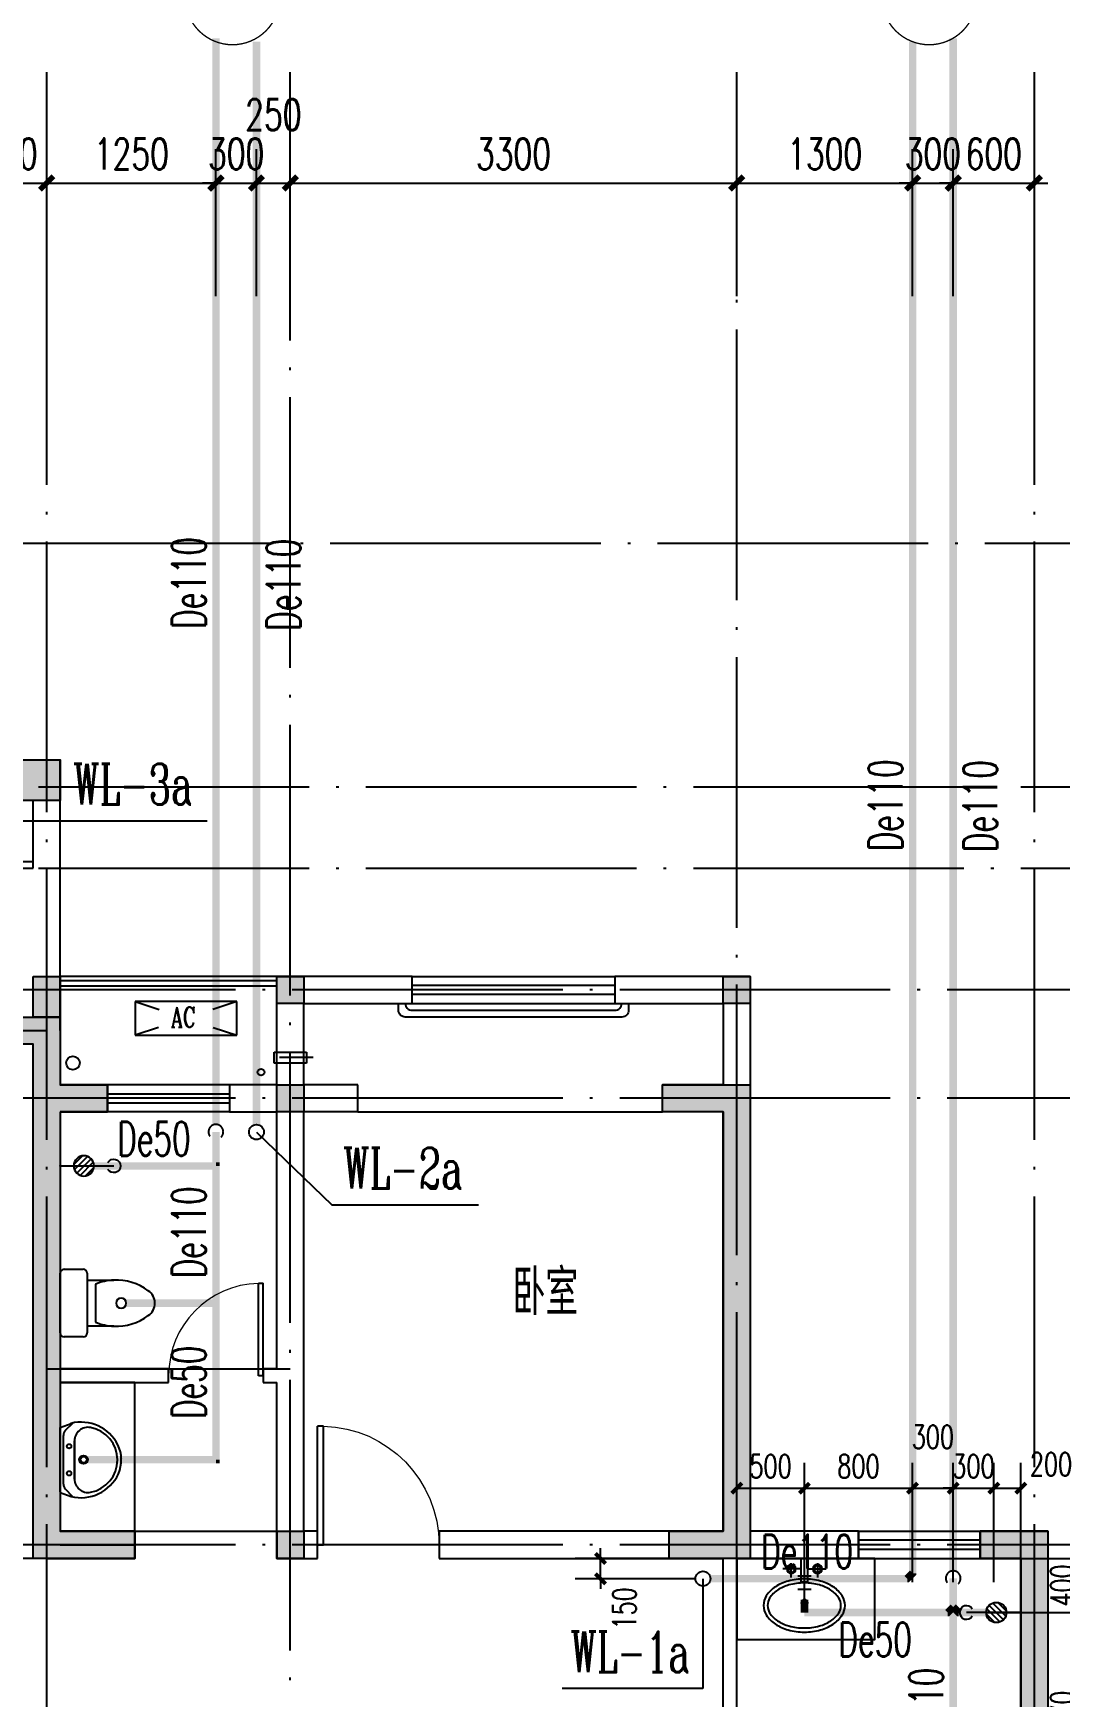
# Model space of a CAD drawing. Extents: x -287580 to -53108, y -522338 to -82629.
# Drawn here: x -203809 to -196221, y -339438 to -327146 of the extents above; entities that cross this region are included whole.
import ezdxf

# ---------------------------------------------------------------- set-up
doc = ezdxf.new("R2010")
doc.units = 0
doc.header["$LTSCALE"] = 1000
doc.header["$MEASUREMENT"] = 0
doc.linetypes.add('DASH', pattern=[0.35, 0.25, -0.1])
doc.linetypes.add('DOTE', pattern=[2.42, 2, -0.2, 0.02, -0.2])
for name, color, linetype in [('AXIS', 3, 'Continuous'), ('DIM_污水', 3, 'Continuous'), ('DOTE', 99, 'Continuous'), ('EQUIP_污水', 7, 'Continuous'), ('kan', 146, 'Continuous'), ('KTIAO', 124, 'Continuous'), ('PIPE-污水', 2, 'Continuous'), ('PUB_TEXT', 7, 'Continuous'), ('TEXT_污水', 4, 'Continuous'), ('TWT_DIM', 3, 'Continuous'), ('TWT_IDEN', 3, 'Continuous'), ('VPIPE-污水', 2, 'Continuous'), ('WALL', 9, 'Continuous'), ('WINDOW', 99, 'Continuous'), ('冷凝水管', 6, 'Continuous'), ('填充', 8, 'Continuous'), ('家具', 187, 'Continuous'), ('栏杆', 169, 'Continuous'), ('空调、空调洞', 66, 'Continuous'), ('给排水标注', 4, 'Continuous'), ('表格', 157, 'Continuous')]:
    doc.layers.add(name, color=color, linetype=linetype)
doc.layers.add('RENDERING', color=125, linetype='Continuous', lineweight=13)
doc.styles.add('_ROMANC', font='romanc__.ttf', dxfattribs={"width": 0.700005})
doc.styles.add('_TCH_DIM_T3', font='SIMPLEX', dxfattribs={"width": 0.705882, "bigfont": 'GBCBIG'})
doc.styles.add('_TWT_PIPEDN', font='SIMPLEX', dxfattribs={"width": 0.8, "height": 2.5, "bigfont": 'HZTXT'})
doc.styles.add('_TWT_SERIAL', font='COMPLEX', dxfattribs={"width": 0.8, "height": 3, "bigfont": 'HZTXT'})
doc.styles.add('DIM_FONT', font='simplex_.ttf', dxfattribs={"width": 0.7, "bigfont": 'GBCBIG'})
doc.styles.get("Standard").update_dxf_attribs({"font": 'gbenor.shx', "bigfont": 'gbcbig.shx'})
doc.dimstyles.new('_TCH_ARCH&&100', dxfattribs={"dimtxt": 297.5, "dimasz": 100, "dimexe": 250, "dimexo": 300, "dimgap": 100, "dimtad": 1, "dimdec": 0, "dimzin": 0, "dimdsep": 46, "dimtxsty": '_TCH_DIM_T3', "dimblk": 'ARCHTICK', "dimcen": 0.09, "dimclrt": 7, "dimazin": 2, "dimtfac": 1, "dimtdec": 0, "dimtix": 1, "dimtmove": 2, "dimatfit": 3, "dimfxl": 0, "dimtolj": 1, "dimtzin": 0, "dimarcsym": 0})
doc.dimstyles.new('_TWT_ARCH&&100', dxfattribs={"dimtxt": 229.5, "dimasz": 100, "dimexe": 250, "dimexo": 300, "dimgap": 100, "dimtad": 1, "dimdec": 0, "dimzin": 0, "dimdsep": 46, "dimtxsty": '_TCH_DIM_T3', "dimblk": 'ARCHTICK', "dimcen": 0.09, "dimclrd": 4, "dimclre": 4, "dimclrt": 4, "dimazin": 2, "dimtfac": 1, "dimtdec": 0, "dimtix": 1, "dimtmove": 2, "dimatfit": 3, "dimfxl": 0, "dimtolj": 1, "dimtzin": 0, "dimarcsym": 0})
doc.dimstyles.new('_TWT_ARCH&&75', dxfattribs={"dimtxt": 172.125, "dimasz": 75, "dimexe": 187.5, "dimexo": 225, "dimgap": 75, "dimtad": 1, "dimdec": 0, "dimzin": 0, "dimdsep": 46, "dimtxsty": '_TCH_DIM_T3', "dimblk": 'ARCHTICK', "dimcen": 0.09, "dimclrd": 4, "dimclre": 4, "dimclrt": 4, "dimazin": 2, "dimtfac": 1, "dimtdec": 0, "dimtix": 1, "dimtmove": 2, "dimatfit": 3, "dimfxl": 0, "dimtolj": 1, "dimtzin": 0, "dimarcsym": 0})

# ---------------------------------------------------------------- blocks, each defined once
blk = doc.blocks.new('90304092557924')
at = {"layer": 'KTIAO', "color": 99}
for p, q in [((-375, 125), (-198, 66)), ((-375, 125), (-375, -125)), ((375, 125), (-375, 125)), ((375, 125), (198, 66)), ((375, -125), (375, 125)), ((-203, -68), (-375, -125)), ((200, -67), (375, -125)), ((-375, -125), (375, -125))]:
    blk.add_line(p, q, dxfattribs=at)
at = {"layer": 'KTIAO', "color": 99, "style": '_ROMANC', "width": 0.7}
blk.add_text('AC', height=148.6, dxfattribs=at).set_placement((-113, -66))
at = {"layer": 'KTIAO', "color": 99, "style": 'DIM_FONT', "oblique": 0, "width": 0.6, "flags": 9}
for tag in ['XSIZE', 'YSIZE']:
    blk.add_attdef(tag, (-375, -125), '', height=0.5, dxfattribs=at)
blk = doc.blocks.new('M_E6')
for p, q in [((-240, 0), (-270, -79)), ((240, 0), (-240, 0)), ((-237, 0), (239, 0)), ((240, 0), (270, -79)), ((-213, -36), (-271, -91)), ((-179, -23), (181, -23)), ((141, -105), (-141, -105)), ((-141, -105), (141, -105)), ((217, -37), (274, -95))]:
    blk.add_line(p, q)
for centre, radius in [((-99, -65), 16.3), ((101, -65), 16.3), ((2, -172), 31.6), ((2, -172), 23)]:
    blk.add_circle(centre, radius)
for centre, radius, start, end in [((28, -152), 307, 166.1751, 244.7296), ((-141, -205), 100, 90, 190.5602), ((-179, -73), 50, 90, 133.181), ((-28, -152), 307, 297.0639, 13.8249), ((141, -205), 100, 349.4398, 90), ((181, -73), 50, 44.5607, 90), ((0, -179), 243, 190.5602, 349.4398), ((0, -201), 250, 245.8071, 296.4628), ((28, -152), 307, 266.589, 266.5936)]:
    blk.add_arc(centre, radius, start, end)
at = {"width": 0.8, "flags": 9}
for tag in ['XSIZE', 'YSIZE']:
    blk.add_attdef(tag, (0, 0), '', height=0.5, dxfattribs=at)
blk = doc.blocks.new('1')
for p, q in [((-550, -239), (-550, 201)), ((-520, 231), (-380, 231)), ((-350, 201), (-350, 151)), ((-350, 151), (-350, -189)), ((-350, 151), (-154, 151)), ((-289, 121), (-289, -159)), ((-154, -189), (-350, -189)), ((-350, -189), (-350, -239)), ((-380, -269), (-520, -269))]:
    blk.add_line(p, q)
for centre, radius, start, end in [((-520, 201), 30, 90, 180), ((-380, 201), 30, 360, 90), ((-137, -247), 398, 92.544, 112.5495), ((-137, -247), 398, 53.3619, 92.544), ((40, -19), 110, 303.4509, 56.5491), ((-137, 208), 398, 267.456, 306.6381), ((-520, -239), 30, 180, 270), ((-380, -239), 30, 270, 360), ((-137, 208), 398, 247.4505, 267.456)]:
    blk.add_arc(centre, radius, start, end)
blk = doc.blocks.new('4')
at = {"layer": '家具'}
for p, q in [((2941801, -560087), (2941801, -559951)), ((2941897, -560087), (2941723, -560087)), ((2941864, -560013), (2941757, -560013)), ((2942094, -560111), (2941837, -560111)), ((2941851, -560063), (2941851, -560160)), ((2941851, -560087), (2941851, -560136)), ((2941897, -560087), (2941897, -560136)), ((2941951, -560063), (2941951, -560160)), ((2941897, -560136), (2941723, -560136)), ((2941864, -560210), (2941757, -560210)), ((2941801, -560136), (2941801, -560272))]:
    blk.add_line(p, q, dxfattribs=at)
for points in [[(2941874, -560110, -0.066088), (2941890, -559990, -0.078703), (2941932, -559897, -0.107168), (2942000, -559829, -0.142355), (2942071, -559809, -0.142355), (2942141, -559829, -0.107168), (2942209, -559897, -0.078703), (2942251, -559990, -0.066088), (2942267, -560110, -0.066088), (2942251, -560230, -0.078703), (2942209, -560323, -0.107168), (2942141, -560390, -0.142355), (2942071, -560411, -0.142355), (2942000, -560390, -0.107168), (2941932, -560323, -0.078703), (2941890, -560230, -0.066088)], [(2941904, -560110, -0.066088), (2941919, -559997, -0.078703), (2941957, -559913, -0.107168), (2942016, -559854, -0.142355), (2942071, -559839, -0.142355), (2942125, -559854, -0.107168), (2942184, -559913, -0.078703), (2942222, -559997, -0.066088), (2942237, -560110, -0.066088), (2942222, -560222, -0.078703), (2942184, -560306, -0.107168), (2942125, -560365, -0.142355), (2942071, -560381, -0.142355), (2942016, -560365, -0.107168), (2941957, -560306, -0.078703), (2941919, -560222, -0.066088)]]:
    blk.add_lwpolyline(points, format="xyb", close=True, dxfattribs=at)
for centre, radius in [((2941801, -560014), 34.1), ((2941801, -560014), 24.4), ((2942051, -560111), 24.4), ((2941801, -560208), 34.1), ((2941801, -560208), 24.4)]:
    blk.add_circle(centre, radius, dxfattribs=at)
blk = doc.blocks.new('$lvtry$00000168')
at = {"color": 0}
blk.add_line((0, 0), (0, -395), dxfattribs=at)
blk.add_arc((0, -395), 50, 121.0332, 58.9668, dxfattribs=at)
for p in [(0, 0), (0, -223)]:
    blk.add_point(p, dxfattribs=at)
blk = doc.blocks.new('$lvtry$00000171')
for p, q in [((-74, 11), (-11, 74)), ((-70, -27), (27, 70)), ((-53, -53), (53, 53)), ((-27, -70), (70, 27)), ((11, -74), (74, -11))]:
    blk.add_line(p, q)
blk.add_circle((0, 0), 75)
blk.add_point((0, 0))
blk = doc.blocks.new('A$C6BE329BC')
at = {"layer": '家具'}
blk.add_blockref('$lvtry$00000168', (75, 445), dxfattribs=at)
at = {"layer": '家具', "rotation": 180}
blk.add_blockref('$lvtry$00000171', (75, 271), dxfattribs=at)
blk = doc.blocks.new('A$C06D6341B')
at = {"layer": '空调、空调洞', "linetype": 'DASH'}
for p, q in [((80, 290), (0, 290)), ((0, 290), (0, 50)), ((40, 0), (40, 340)), ((80, 50), (80, 290)), ((0, 50), (80, 50))]:
    blk.add_line(p, q, dxfattribs=at)
blk = doc.blocks.new('A$C38123D1C')
at = {"layer": '填充'}
for points in [[(22100, 14500), (22700, 14500), (22700, 14200), (22100, 14200)], [(22500, 12900), (22700, 12900), (22700, 12600), (22600, 12600), (22500, 12600)], [(24300, 12900), (24500, 12900), (24500, 12700), (24300, 12700)], [(27600, 12900), (27800, 12900), (27800, 12700), (27600, 12700)], [(24300, 12100), (24500, 12100), (24500, 11900), (24300, 11900)], [(24300, 8800), (24500, 8800), (24500, 8600), (24300, 8600)]]:
    blk.add_hatch(color=256, dxfattribs=at).paths.add_polyline_path(points)
at = {"color": 6}
for points in [[(22100, 14500), (22700, 14500), (22700, 14200), (22100, 14200)], [(22500, 12900), (22700, 12900), (22700, 12600), (22500, 12600)], [(24300, 12900), (24500, 12900), (24500, 12700), (24300, 12700)], [(27600, 12900), (27800, 12900), (27800, 12700), (27600, 12700)], [(24300, 12100), (24500, 12100), (24500, 11900), (24300, 11900)], [(24300, 8800), (24500, 8800), (24500, 8600), (24300, 8600)]]:
    blk.add_lwpolyline(points, close=True, dxfattribs=at)
blk = doc.blocks.new('A$C21740D1F')
at = {"layer": '填充'}
h = blk.add_hatch(color=256, dxfattribs=at)
h.dxf.hatch_style = 1
h.paths.add_polyline_path([(48600, 16200), (48600, 15800), (49000, 15800), (49000, 16200)])
h.paths.add_polyline_path([(41200, 16200), (41200, 15800), (41600, 15800), (41600, 16200)])
h.paths.add_polyline_path([(18900, 15800), (18900, 16200), (18500, 16200), (18500, 15800)])
h.paths.add_polyline_path([(11500, 15800), (11500, 16200), (11100, 16200), (11100, 15800)])
h.paths.add_polyline_path([(57500, 3700), (57500, 3300), (57900, 3300), (57900, 3700)])
h.paths.add_polyline_path([(48600, 14100), (48600, 13700), (49000, 13700), (49000, 14100)])
h.paths.add_polyline_path([(44000, 14100), (44000, 13700), (44400, 13700), (44400, 14100)])
h.paths.add_polyline_path([(41200, 14100), (41200, 13700), (41600, 13700), (41600, 14100)])
h.paths.add_polyline_path([(32300, 3700), (32300, 3300), (32700, 3300), (32700, 3700)])
h.paths.add_polyline_path([(27800, 3300), (27800, 3700), (27400, 3700), (27400, 3300)])
h.paths.add_polyline_path([(18900, 13700), (18900, 14100), (18500, 14100), (18500, 13700)])
h.paths.add_polyline_path([(16100, 13700), (16100, 14100), (15700, 14100), (15700, 13700)])
h.paths.add_polyline_path([(11500, 13700), (11500, 14100), (11100, 14100), (11100, 13700)])
h.paths.add_polyline_path([(2600, 3300), (2600, 3700), (2200, 3700), (2200, 3300)])
h.paths.add_polyline_path([(47550, 10300), (47550, 8200), (47350, 8200), (47350, 10500), (47900, 10500), (47900, 10300)])
h.paths.add_polyline_path([(12750, 10500), (12750, 8200), (12550, 8200), (12550, 10300), (12200, 10300), (12200, 10500)])
h.paths.add_polyline_path([(7800, 0), (7300, 0), (7300, 2500), (7500, 2500), (7500, 200), (7800, 200)])
h.paths.add_polyline_path([(22700, 0), (22200, 0), (22200, 200), (22500, 200), (22500, 2500), (22700, 2500)])
h.paths.add_polyline_path([(37900, 0), (37400, 0), (37400, 2500), (37600, 2500), (37600, 200), (37900, 200)])
h.paths.add_polyline_path([(52800, 0), (52300, 0), (52300, 200), (52600, 200), (52600, 2500), (52800, 2500)])
h.paths.add_polyline_path([(56200, 0), (55550, 0), (55550, 200), (56000, 200), (56000, 2100), (56200, 2100)])
h.paths.add_polyline_path([(34650, 0), (34000, 0), (34000, 2100), (34200, 2100), (34200, 200), (34650, 200)])
h.paths.add_polyline_path([(26100, 0), (25450, 0), (25450, 200), (25900, 200), (25900, 2100), (26100, 2100)])
h.paths.add_polyline_path([(4550, 0), (3900, 0), (3900, 2100), (4100, 2100), (4100, 200), (4550, 200)])
h.paths.add_polyline_path([(500, 6500), (200, 6500), (200, 5000), (0, 5000), (0, 6700), (500, 6700)])
h.paths.add_polyline_path([(59900, 6500), (59600, 6500), (59600, 6700), (60100, 6700), (60100, 5000), (59900, 5000)])
h.paths.add_polyline_path([(60100, 1695), (60100, 0), (59400, 0), (59400, 200), (59900, 200), (59900, 1695)])
h.paths.add_polyline_path([(52800, 9800), (52800, 6700), (53350, 6700), (53350, 6500), (52600, 6500), (52600, 9800), (52600, 10300), (52300, 10300), (52300, 10500), (52800, 10500), (52800, 10000), (53150, 10000), (53150, 9800)])
h.paths.add_polyline_path([(37600, 10300), (37600, 9800), (37600, 6500), (36850, 6500), (36850, 6700), (37400, 6700), (37400, 9800), (37050, 9800), (37050, 10000), (37400, 10000), (37400, 10500), (37900, 10500), (37900, 10300)])
h.paths.add_polyline_path([(22700, 10500), (22700, 10000), (23050, 10000), (23050, 9800), (22700, 9800), (22700, 6700), (23250, 6700), (23250, 6500), (22500, 6500), (22500, 9800), (22500, 10300), (22200, 10300), (22200, 10500)])
h.paths.add_polyline_path([(7500, 9800), (7500, 6500), (6750, 6500), (6750, 6700), (7300, 6700), (7300, 9800), (6950, 9800), (6950, 10000), (7300, 10000), (7300, 10500), (7800, 10500), (7800, 10300), (7500, 10300)])
h.paths.add_polyline_path([(17250, 10300), (15450, 10300), (15450, 8900), (15250, 8900), (15250, 10500), (17450, 10500), (17450, 9900), (17250, 9900)])
h.paths.add_polyline_path([(42850, 10300), (42850, 9900), (42650, 9900), (42650, 10500), (44850, 10500), (44850, 8900), (44650, 8900), (44650, 10300)])
h.paths.add_polyline_path([(30000, 1800), (30000, 0), (29500, 0), (29500, 200), (29800, 200), (29800, 1800)])
h.paths.add_polyline_path([(30700, 6500), (30300, 6500), (30300, 4900), (30100, 4900), (30100, 6700), (30700, 6700)])
h.paths.add_polyline_path([(29800, 6500), (29400, 6500), (29400, 6700), (30000, 6700), (30000, 4900), (29800, 4900)])
h.paths.add_polyline_path([(30600, 0), (30100, 0), (30100, 1800), (30300, 1800), (30300, 200), (30600, 200)])
h.paths.add_polyline_path([(42100, 1900), (42100, 1000), (42600, 1000), (42600, 800), (42100, 800), (42100, 0), (41500, 0), (41500, 200), (41900, 200), (41900, 1000), (41900, 1900)])
h.paths.add_polyline_path([(48300, 1900), (48300, 1000), (48300, 200), (48700, 200), (48700, 0), (48100, 0), (48100, 800), (47600, 800), (47600, 1000), (48100, 1000), (48100, 1900)])
h.paths.add_polyline_path([(42850, 5400), (42850, 5100), (43500, 5100), (43500, 4100), (43300, 4100), (43300, 4900), (42650, 4900), (42100, 4900), (42100, 4800), (41900, 4800), (41900, 5100), (42650, 5100), (42650, 5400)])
h.paths.add_polyline_path([(47550, 5400), (47550, 5100), (48300, 5100), (48300, 4800), (48100, 4800), (48100, 4900), (47550, 4900), (46900, 4900), (46900, 4100), (46700, 4100), (46700, 5100), (47350, 5100), (47350, 5400)])
h.paths.add_polyline_path([(32950, 9800), (32500, 9800), (32500, 6700), (32900, 6700), (32900, 6500), (32300, 6500), (32300, 10000), (32950, 10000)])
h.paths.add_polyline_path([(57900, 10000), (57900, 6500), (57300, 6500), (57300, 6700), (57700, 6700), (57700, 9800), (57250, 9800), (57250, 10000)])
h.paths.add_polyline_path([(700, 0), (0, 0), (0, 1695), (200, 1695), (200, 200), (700, 200)])
h.paths.add_polyline_path([(18200, 1900), (18200, 1000), (18200, 200), (18600, 200), (18600, 0), (18000, 0), (18000, 800), (17500, 800), (17500, 1000), (18000, 1000), (18000, 1900)])
h.paths.add_polyline_path([(12000, 1900), (12000, 1000), (12500, 1000), (12500, 800), (12000, 800), (12000, 0), (11400, 0), (11400, 200), (11800, 200), (11800, 1000), (11800, 1900)])
h.paths.add_polyline_path([(17450, 5400), (17450, 5100), (18200, 5100), (18200, 4800), (18000, 4800), (18000, 4900), (17450, 4900), (16800, 4900), (16800, 4100), (16600, 4100), (16600, 5100), (17250, 5100), (17250, 5400)])
h.paths.add_polyline_path([(12750, 5400), (12750, 5100), (13400, 5100), (13400, 4100), (13200, 4100), (13200, 4900), (12550, 4900), (12000, 4900), (12000, 4800), (11800, 4800), (11800, 5100), (12550, 5100), (12550, 5400)])
h.paths.add_polyline_path([(27600, 9800), (27150, 9800), (27150, 10000), (27800, 10000), (27800, 6500), (27200, 6500), (27200, 6700), (27600, 6700)])
h.paths.add_polyline_path([(2400, 9800), (2400, 6700), (2800, 6700), (2800, 6500), (2200, 6500), (2200, 10000), (2850, 10000), (2850, 9800)])
at = {"color": 3}
for points in [[(52800, 9800), (52800, 6700), (53350, 6700), (53350, 6500), (52600, 6500), (52600, 9800), (52600, 10300), (52300, 10300), (52300, 10500), (52800, 10500), (52800, 10000), (53150, 10000), (53150, 9800)], [(57900, 10000), (57900, 6500), (57300, 6500), (57300, 6700), (57700, 6700), (57700, 9800), (57250, 9800), (57250, 10000)], [(59900, 6500), (59600, 6500), (59600, 6700), (60100, 6700), (60100, 5000), (59900, 5000)]]:
    blk.add_lwpolyline(points, close=True, dxfattribs=at)
blk = doc.blocks.new('_ArchTick')
at = {"color": 0, "linetype": 'ByBlock', "const_width": 0.4}
blk.add_lwpolyline([(-0.5, -0.5), (0.5, 0.5)], dxfattribs=at)
blk = doc.blocks.new('*D176')
at = {"layer": 'Defpoints', "color": 0}
for p in [(-196509, -337897), (-196708, -338816), (-196509, -338816)]:
    blk.add_point(p, dxfattribs=at)
at = {"layer": 'TWT_DIM', "color": 4, "lineweight": -2}
for p, q in [((-196708, -338591), (-196708, -337709)), ((-196509, -338591), (-196509, -337709)), ((-196708, -337897), (-196509, -337897))]:
    blk.add_line(p, q, dxfattribs=at)
at = {"layer": 'TWT_DIM', "color": 4, "lineweight": -2, "xscale": 75, "yscale": 75, "zscale": 75, "rotation": 180}
blk.add_blockref('_ArchTick', (-196708, -337897), dxfattribs=at)
at = {"layer": 'TWT_DIM', "color": 4, "lineweight": -2, "xscale": 75, "yscale": 75, "zscale": 75}
blk.add_blockref('_ArchTick', (-196509, -337897), dxfattribs=at)
at = {"layer": 'TWT_DIM', "color": 4, "insert": (-196286, -337720), "char_height": 172.1, "attachment_point": 5, "style": '_TCH_DIM_T3'}
blk.add_mtext('\\A1;200', dxfattribs=at)
blk = doc.blocks.new('*D177')
at = {"layer": 'Defpoints', "color": 0}
for p in [(-196708, -337897), (-197009, -338816), (-196708, -338816)]:
    blk.add_point(p, dxfattribs=at)
at = {"layer": 'TWT_DIM', "color": 4, "lineweight": -2}
for p, q in [((-197009, -338591), (-197009, -337709)), ((-196708, -338591), (-196708, -337709)), ((-197009, -337897), (-197084, -337897)), ((-197009, -337897), (-196708, -337897)), ((-196708, -337897), (-196633, -337897))]:
    blk.add_line(p, q, dxfattribs=at)
at = {"layer": 'TWT_DIM', "color": 4, "lineweight": -2, "xscale": 75, "yscale": 75, "zscale": 75}
blk.add_blockref('_ArchTick', (-197009, -337897), dxfattribs=at)
at = {"layer": 'TWT_DIM', "color": 4, "lineweight": -2, "xscale": 75, "yscale": 75, "zscale": 75, "rotation": 180}
blk.add_blockref('_ArchTick', (-196708, -337897), dxfattribs=at)
at = {"layer": 'TWT_DIM', "color": 4, "insert": (-196859, -337735), "char_height": 172.1, "attachment_point": 5, "style": '_TCH_DIM_T3'}
blk.add_mtext('\\A1;300', dxfattribs=at)
blk = doc.blocks.new('*D178')
at = {"layer": 'Defpoints', "color": 0}
for p in [(-197009, -337897), (-197309, -338816), (-197009, -338816)]:
    blk.add_point(p, dxfattribs=at)
at = {"layer": 'TWT_DIM', "color": 4, "lineweight": -2}
for p, q in [((-197309, -338591), (-197309, -337709)), ((-197009, -338591), (-197009, -337709)), ((-197309, -337897), (-197009, -337897))]:
    blk.add_line(p, q, dxfattribs=at)
at = {"layer": 'TWT_DIM', "color": 4, "lineweight": -2, "xscale": 75, "yscale": 75, "zscale": 75, "rotation": 180}
blk.add_blockref('_ArchTick', (-197309, -337897), dxfattribs=at)
at = {"layer": 'TWT_DIM', "color": 4, "lineweight": -2, "xscale": 75, "yscale": 75, "zscale": 75}
blk.add_blockref('_ArchTick', (-197009, -337897), dxfattribs=at)
at = {"layer": 'TWT_DIM', "color": 4, "insert": (-197159, -337518), "char_height": 172.1, "attachment_point": 5, "style": '_TCH_DIM_T3'}
blk.add_mtext('\\A1;300', dxfattribs=at)
blk = doc.blocks.new('*D179')
at = {"layer": 'Defpoints', "color": 0}
for p in [(-197309, -337897), (-198109, -338816), (-197309, -338816)]:
    blk.add_point(p, dxfattribs=at)
at = {"layer": 'TWT_DIM', "color": 4, "lineweight": -2}
for p, q in [((-198109, -338591), (-198109, -337709)), ((-197309, -338591), (-197309, -337709)), ((-198109, -337897), (-197309, -337897))]:
    blk.add_line(p, q, dxfattribs=at)
at = {"layer": 'TWT_DIM', "color": 4, "lineweight": -2, "xscale": 75, "yscale": 75, "zscale": 75, "rotation": 180}
blk.add_blockref('_ArchTick', (-198109, -337897), dxfattribs=at)
at = {"layer": 'TWT_DIM', "color": 4, "lineweight": -2, "xscale": 75, "yscale": 75, "zscale": 75}
blk.add_blockref('_ArchTick', (-197309, -337897), dxfattribs=at)
at = {"layer": 'TWT_DIM', "color": 4, "insert": (-197709, -337735), "char_height": 172.1, "attachment_point": 5, "style": '_TCH_DIM_T3'}
blk.add_mtext('\\A1;800', dxfattribs=at)
blk = doc.blocks.new('*D180')
at = {"layer": 'Defpoints', "color": 0}
for p in [(-198109, -337897), (-198609, -338816), (-198109, -338816)]:
    blk.add_point(p, dxfattribs=at)
at = {"layer": 'TWT_DIM', "color": 4, "lineweight": -2}
for p, q in [((-198609, -338591), (-198609, -337709)), ((-198109, -338591), (-198109, -337709)), ((-198609, -337897), (-198109, -337897))]:
    blk.add_line(p, q, dxfattribs=at)
at = {"layer": 'TWT_DIM', "color": 4, "lineweight": -2, "xscale": 75, "yscale": 75, "zscale": 75, "rotation": 180}
blk.add_blockref('_ArchTick', (-198609, -337897), dxfattribs=at)
at = {"layer": 'TWT_DIM', "color": 4, "lineweight": -2, "xscale": 75, "yscale": 75, "zscale": 75}
blk.add_blockref('_ArchTick', (-198109, -337897), dxfattribs=at)
at = {"layer": 'TWT_DIM', "color": 4, "insert": (-198359, -337735), "char_height": 172.1, "attachment_point": 5, "style": '_TCH_DIM_T3'}
blk.add_mtext('\\A1;500', dxfattribs=at)
blk = doc.blocks.new('*D182')
at = {"layer": 'Defpoints', "color": 0}
for p in [(-199616, -338416), (-198694, -338416), (-198694, -338566)]:
    blk.add_point(p, dxfattribs=at)
at = {"layer": 'TWT_DIM', "color": 4, "lineweight": -2}
for p, q in [((-199616, -338416), (-199616, -338341)), ((-198919, -338416), (-199803, -338416)), ((-199616, -338566), (-199616, -338416)), ((-198919, -338566), (-199803, -338566)), ((-199616, -338566), (-199616, -338641))]:
    blk.add_line(p, q, dxfattribs=at)
at = {"layer": 'TWT_DIM', "color": 4, "lineweight": -2, "xscale": 75, "yscale": 75, "zscale": 75}
for p, rotation in [((-199616, -338416), 270), ((-199616, -338566), 90)]:
    blk.add_blockref('_ArchTick', p, dxfattribs=dict(at, rotation=rotation))
at = {"layer": 'TWT_DIM', "color": 4, "insert": (-199439, -338785), "char_height": 172.1, "attachment_point": 5, "rotation": 90, "style": '_TCH_DIM_T3'}
blk.add_mtext('\\A1;150', dxfattribs=at)
blk = doc.blocks.new('*D184')
at = {"layer": 'Defpoints', "color": 0}
for p in [(-196985, -338816), (-196042, -338816), (-196985, -340386)]:
    blk.add_point(p, dxfattribs=at)
at = {"layer": 'TWT_DIM', "color": 4, "lineweight": -2}
for p, q in [((-196760, -338816), (-195854, -338816)), ((-196042, -340386), (-196042, -338816)), ((-196760, -340386), (-195854, -340386))]:
    blk.add_line(p, q, dxfattribs=at)
at = {"layer": 'TWT_DIM', "color": 4, "lineweight": -2, "xscale": 75, "yscale": 75, "zscale": 75}
for p, rotation in [((-196042, -338816), 90), ((-196042, -340386), 270)]:
    blk.add_blockref('_ArchTick', p, dxfattribs=dict(at, rotation=rotation))
at = {"layer": 'TWT_DIM', "color": 4, "insert": (-196203, -339601), "char_height": 172.1, "attachment_point": 5, "rotation": 90, "style": '_TCH_DIM_T3'}
blk.add_mtext('\\A1;1570', dxfattribs=at)
blk = doc.blocks.new('*D185')
at = {"layer": 'Defpoints', "color": 0}
for p in [(-196985, -338416), (-196042, -338416), (-196985, -338816)]:
    blk.add_point(p, dxfattribs=at)
at = {"layer": 'TWT_DIM', "color": 4, "lineweight": -2}
for p, q in [((-196042, -338416), (-196042, -338341)), ((-196760, -338416), (-195854, -338416)), ((-196042, -338816), (-196042, -338416)), ((-196760, -338816), (-195854, -338816)), ((-196042, -338816), (-196042, -338891))]:
    blk.add_line(p, q, dxfattribs=at)
at = {"layer": 'TWT_DIM', "color": 4, "lineweight": -2, "xscale": 75, "yscale": 75, "zscale": 75}
for p, rotation in [((-196042, -338416), 270), ((-196042, -338816), 90)]:
    blk.add_blockref('_ArchTick', p, dxfattribs=dict(at, rotation=rotation))
at = {"layer": 'TWT_DIM', "color": 4, "insert": (-196203, -338616), "char_height": 172.1, "attachment_point": 5, "rotation": 90, "style": '_TCH_DIM_T3'}
blk.add_mtext('\\A1;400', dxfattribs=at)
blk = doc.blocks.new('*D612')
at = {"layer": 'AXIS', "color": 0, "lineweight": -2}
for p, q in [((-256409, -327035), (-256409, -324659)), ((-196309, -327035), (-196309, -324659)), ((-256409, -324909), (-196309, -324909))]:
    blk.add_line(p, q, dxfattribs=at)
at = {"layer": 'Defpoints', "color": 0}
for p in [(-196309, -324909), (-256409, -327335), (-196309, -327335)]:
    blk.add_point(p, dxfattribs=at)
at = {"layer": 'AXIS', "color": 0, "lineweight": -2, "xscale": 100, "yscale": 100, "zscale": 100, "rotation": 180}
blk.add_blockref('_ArchTick', (-256409, -324909), dxfattribs=at)
at = {"layer": 'AXIS', "color": 0, "lineweight": -2, "xscale": 100, "yscale": 100, "zscale": 100}
blk.add_blockref('_ArchTick', (-196309, -324909), dxfattribs=at)
at = {"layer": 'AXIS', "color": 7, "insert": (-226359, -324661), "char_height": 297.5, "attachment_point": 5, "style": '_TCH_DIM_T3'}
blk.add_mtext('\\A1;60100', dxfattribs=at)
blk = doc.blocks.new('*D804')
at = {"layer": 'Defpoints', "color": 0}
for p in [(-203709, -328253), (-204259, -329390), (-203709, -329390)]:
    blk.add_point(p, dxfattribs=at)
at = {"layer": 'TWT_DIM', "color": 4, "lineweight": -2}
for p, q in [((-204259, -329090), (-204259, -328003)), ((-203709, -329090), (-203709, -328003)), ((-204259, -328253), (-204359, -328253)), ((-204259, -328253), (-203709, -328253)), ((-203709, -328253), (-203609, -328253))]:
    blk.add_line(p, q, dxfattribs=at)
at = {"layer": 'TWT_DIM', "color": 4, "lineweight": -2, "xscale": 100, "yscale": 100, "zscale": 100}
blk.add_blockref('_ArchTick', (-204259, -328253), dxfattribs=at)
at = {"layer": 'TWT_DIM', "color": 4, "lineweight": -2, "xscale": 100, "yscale": 100, "zscale": 100, "rotation": 180}
blk.add_blockref('_ArchTick', (-203709, -328253), dxfattribs=at)
at = {"layer": 'TWT_DIM', "color": 4, "insert": (-203984, -328038), "char_height": 229.5, "attachment_point": 5, "style": '_TCH_DIM_T3'}
blk.add_mtext('\\A1;550', dxfattribs=at)
blk = doc.blocks.new('*D805')
at = {"layer": 'Defpoints', "color": 0}
for p in [(-202459, -328253), (-203709, -329390), (-202459, -329390)]:
    blk.add_point(p, dxfattribs=at)
at = {"layer": 'TWT_DIM', "color": 4, "lineweight": -2}
for p, q in [((-203709, -329090), (-203709, -328003)), ((-202459, -329090), (-202459, -328003)), ((-203709, -328253), (-202459, -328253))]:
    blk.add_line(p, q, dxfattribs=at)
at = {"layer": 'TWT_DIM', "color": 4, "lineweight": -2, "xscale": 100, "yscale": 100, "zscale": 100, "rotation": 180}
blk.add_blockref('_ArchTick', (-203709, -328253), dxfattribs=at)
at = {"layer": 'TWT_DIM', "color": 4, "lineweight": -2, "xscale": 100, "yscale": 100, "zscale": 100}
blk.add_blockref('_ArchTick', (-202459, -328253), dxfattribs=at)
at = {"layer": 'TWT_DIM', "color": 4, "insert": (-203084, -328038), "char_height": 229.5, "attachment_point": 5, "style": '_TCH_DIM_T3'}
blk.add_mtext('\\A1;1250', dxfattribs=at)
blk = doc.blocks.new('*D806')
at = {"layer": 'Defpoints', "color": 0}
for p in [(-202159, -328253), (-202459, -329390), (-202159, -329390)]:
    blk.add_point(p, dxfattribs=at)
at = {"layer": 'TWT_DIM', "color": 4, "lineweight": -2}
for p, q in [((-202459, -329090), (-202459, -328003)), ((-202159, -329090), (-202159, -328003)), ((-202459, -328253), (-202559, -328253)), ((-202459, -328253), (-202159, -328253)), ((-202159, -328253), (-202059, -328253))]:
    blk.add_line(p, q, dxfattribs=at)
at = {"layer": 'TWT_DIM', "color": 4, "lineweight": -2, "xscale": 100, "yscale": 100, "zscale": 100}
blk.add_blockref('_ArchTick', (-202459, -328253), dxfattribs=at)
at = {"layer": 'TWT_DIM', "color": 4, "lineweight": -2, "xscale": 100, "yscale": 100, "zscale": 100, "rotation": 180}
blk.add_blockref('_ArchTick', (-202159, -328253), dxfattribs=at)
at = {"layer": 'TWT_DIM', "color": 4, "insert": (-202309, -328038), "char_height": 229.5, "attachment_point": 5, "style": '_TCH_DIM_T3'}
blk.add_mtext('\\A1;300', dxfattribs=at)
blk = doc.blocks.new('*D807')
at = {"layer": 'Defpoints', "color": 0}
for p in [(-201909, -328253), (-202159, -329390), (-201909, -329390)]:
    blk.add_point(p, dxfattribs=at)
at = {"layer": 'TWT_DIM', "color": 4, "lineweight": -2}
for p, q in [((-202159, -329090), (-202159, -328003)), ((-201909, -329090), (-201909, -328003)), ((-202159, -328253), (-201909, -328253))]:
    blk.add_line(p, q, dxfattribs=at)
at = {"layer": 'TWT_DIM', "color": 4, "lineweight": -2, "xscale": 100, "yscale": 100, "zscale": 100, "rotation": 180}
blk.add_blockref('_ArchTick', (-202159, -328253), dxfattribs=at)
at = {"layer": 'TWT_DIM', "color": 4, "lineweight": -2, "xscale": 100, "yscale": 100, "zscale": 100}
blk.add_blockref('_ArchTick', (-201909, -328253), dxfattribs=at)
at = {"layer": 'TWT_DIM', "color": 4, "insert": (-202034, -327748), "char_height": 229.5, "attachment_point": 5, "style": '_TCH_DIM_T3'}
blk.add_mtext('\\A1;250', dxfattribs=at)
blk = doc.blocks.new('*D808')
at = {"layer": 'Defpoints', "color": 0}
for p in [(-198609, -328253), (-201909, -329390), (-198609, -329390)]:
    blk.add_point(p, dxfattribs=at)
at = {"layer": 'TWT_DIM', "color": 4, "lineweight": -2}
for p, q in [((-201909, -329090), (-201909, -328003)), ((-198609, -329090), (-198609, -328003)), ((-201909, -328253), (-198609, -328253))]:
    blk.add_line(p, q, dxfattribs=at)
at = {"layer": 'TWT_DIM', "color": 4, "lineweight": -2, "xscale": 100, "yscale": 100, "zscale": 100, "rotation": 180}
blk.add_blockref('_ArchTick', (-201909, -328253), dxfattribs=at)
at = {"layer": 'TWT_DIM', "color": 4, "lineweight": -2, "xscale": 100, "yscale": 100, "zscale": 100}
blk.add_blockref('_ArchTick', (-198609, -328253), dxfattribs=at)
at = {"layer": 'TWT_DIM', "color": 4, "insert": (-200259, -328038), "char_height": 229.5, "attachment_point": 5, "style": '_TCH_DIM_T3'}
blk.add_mtext('\\A1;3300', dxfattribs=at)
blk = doc.blocks.new('*D809')
at = {"layer": 'Defpoints', "color": 0}
for p in [(-197309, -328253), (-198609, -329390), (-197309, -329390)]:
    blk.add_point(p, dxfattribs=at)
at = {"layer": 'TWT_DIM', "color": 4, "lineweight": -2}
for p, q in [((-198609, -329090), (-198609, -328003)), ((-197309, -329090), (-197309, -328003)), ((-198609, -328253), (-197309, -328253))]:
    blk.add_line(p, q, dxfattribs=at)
at = {"layer": 'TWT_DIM', "color": 4, "lineweight": -2, "xscale": 100, "yscale": 100, "zscale": 100, "rotation": 180}
blk.add_blockref('_ArchTick', (-198609, -328253), dxfattribs=at)
at = {"layer": 'TWT_DIM', "color": 4, "lineweight": -2, "xscale": 100, "yscale": 100, "zscale": 100}
blk.add_blockref('_ArchTick', (-197309, -328253), dxfattribs=at)
at = {"layer": 'TWT_DIM', "color": 4, "insert": (-197959, -328038), "char_height": 229.5, "attachment_point": 5, "style": '_TCH_DIM_T3'}
blk.add_mtext('\\A1;1300', dxfattribs=at)
blk = doc.blocks.new('*D810')
at = {"layer": 'Defpoints', "color": 0}
for p in [(-197009, -328253), (-197309, -329390), (-197009, -329390)]:
    blk.add_point(p, dxfattribs=at)
at = {"layer": 'TWT_DIM', "color": 4, "lineweight": -2}
for p, q in [((-197309, -329090), (-197309, -328003)), ((-197009, -329090), (-197009, -328003)), ((-197309, -328253), (-197409, -328253)), ((-197309, -328253), (-197009, -328253)), ((-197009, -328253), (-196909, -328253))]:
    blk.add_line(p, q, dxfattribs=at)
at = {"layer": 'TWT_DIM', "color": 4, "lineweight": -2, "xscale": 100, "yscale": 100, "zscale": 100}
blk.add_blockref('_ArchTick', (-197309, -328253), dxfattribs=at)
at = {"layer": 'TWT_DIM', "color": 4, "lineweight": -2, "xscale": 100, "yscale": 100, "zscale": 100, "rotation": 180}
blk.add_blockref('_ArchTick', (-197009, -328253), dxfattribs=at)
at = {"layer": 'TWT_DIM', "color": 4, "insert": (-197159, -328038), "char_height": 229.5, "attachment_point": 5, "style": '_TCH_DIM_T3'}
blk.add_mtext('\\A1;300', dxfattribs=at)
blk = doc.blocks.new('*D811')
at = {"layer": 'Defpoints', "color": 0}
for p in [(-196409, -328253), (-197009, -329390), (-196409, -329390)]:
    blk.add_point(p, dxfattribs=at)
at = {"layer": 'TWT_DIM', "color": 4, "lineweight": -2}
for p, q in [((-197009, -329090), (-197009, -328003)), ((-196409, -329090), (-196409, -328003)), ((-197009, -328253), (-197109, -328253)), ((-197009, -328253), (-196409, -328253)), ((-196409, -328253), (-196309, -328253))]:
    blk.add_line(p, q, dxfattribs=at)
at = {"layer": 'TWT_DIM', "color": 4, "lineweight": -2, "xscale": 100, "yscale": 100, "zscale": 100}
blk.add_blockref('_ArchTick', (-197009, -328253), dxfattribs=at)
at = {"layer": 'TWT_DIM', "color": 4, "lineweight": -2, "xscale": 100, "yscale": 100, "zscale": 100, "rotation": 180}
blk.add_blockref('_ArchTick', (-196409, -328253), dxfattribs=at)
at = {"layer": 'TWT_DIM', "color": 4, "insert": (-196709, -328038), "char_height": 229.5, "attachment_point": 5, "style": '_TCH_DIM_T3'}
blk.add_mtext('\\A1;600', dxfattribs=at)
blk = doc.blocks.new('$TwtSys$00000147')
blk.add_circle((0, 0, 0), 25)
blk = doc.blocks.new('$WINLIB2D$00000001')
at = {"color": 0}
for points in [[(-0.5, 0.5), (-0.5, -0.5)], [(-0.5, 0.5), (0.5, 0.5)], [(0.5, -0.5), (0.5, 0.5)], [(0.5, 0.1667), (-0.5, 0.1667)], [(0.5, -0.1667), (-0.5, -0.1667)], [(-0.5, -0.5), (0.5, -0.5)]]:
    blk.add_lwpolyline(points, dxfattribs=at)
blk = doc.blocks.new('$DorLib2D$00000001')
for p, q in [((0.45, 0.975), (0.5, 0.975)), ((0.45, 0), (0.45, 0.975)), ((0.5, 0), (0.5, 0.975)), ((0.5, 0), (0.45, 0))]:
    blk.add_line(p, q)
at = {"lineweight": 13}
blk.add_arc((0.475, 0), 0.975, 91.4693, 180, dxfattribs=at)

msp = doc.modelspace()

# ---------------------------------------------------------------- hatches: boundary and pattern name
at = {"layer": 'PIPE-污水', "linetype": 'DASH'}
for points in [[(-202458.8, -335515.6), (-202431.3, -335515.6), (-202431.3, -335488.1)], [(-202458.8, -335515.6), (-202458.8, -335488.1), (-202431.3, -335488.1)], [(-202458.8, -337685.7), (-202458.8, -337713.2), (-202431.3, -337713.2)], [(-202458.8, -337685.7), (-202431.3, -337685.7), (-202431.3, -337713.2)], [(-197349, -338565.6), (-197349, -338593.1), (-197337.6, -338593.1)], [(-197349, -338565.6), (-197329.6, -338585), (-197337.6, -338593.1)], [(-197308.8, -338525.4), (-197281.3, -338525.4), (-197281.3, -338536.8)], [(-197308.8, -338525.4), (-197289.4, -338544.8), (-197281.3, -338536.8)], [(-197049, -338815.6), (-197049, -338843.1), (-197037.6, -338843.1)], [(-197049, -338815.6), (-197029.6, -338835.1), (-197037.6, -338843.1)], [(-196968.6, -338815.6), (-196988, -338835.1), (-196980, -338843.1)], [(-196968.6, -338815.6), (-196968.6, -338843.1), (-196980, -338843.1)]]:
    msp.add_hatch(color=256, dxfattribs=at).paths.add_polyline_path(points)

# ---------------------------------------------------------------- linework, layer by layer
at = {"color": 99}
msp.add_circle((-203515.6, -334754.6), 50, dxfattribs=at)
at = {"layer": 'DIM_污水'}
for p, q in [((-203958.6, -332965.6), (-203416.3, -332965.6)), ((-203416.3, -332965.6), (-202522.5, -332965.6)), ((-202158.8, -335265.6), (-201602, -335803)), ((-201602, -335803), (-200517.5, -335803)), ((-198858.8, -338565.6), (-198858.8, -339377.1)), ((-198858.8, -339377.1), (-199899.7, -339377.1))]:
    msp.add_line(p, q, dxfattribs=at)
at = {"layer": 'DOTE', "linetype": 'DOTE'}
for p, q in [((-203708.8, -347422.5), (-203708.8, -327434.6)), ((-201908.8, -341515.6), (-201908.8, -327434.6)), ((-198608.8, -341015.6), (-198608.8, -327434.6)), ((-196408.8, -347422.5), (-196408.8, -327434.6)), ((-194774.4, -330915.6), (-257009.5, -330915.6)), ((-257009.5, -332715.6), (-195054, -332715.6)), ((-257009.5, -333315.6), (-195054, -333315.6)), ((-195054, -334215.6), (-233808.8, -334215.6)), ((-218908.8, -334515.6), (-203708.8, -334515.6)), ((-195054, -335015.6), (-233808.8, -335015.6)), ((-203708.8, -337015.6), (-201908.8, -337015.6)), ((-195054, -338315.6), (-257009.5, -338315.6))]:
    msp.add_line(p, q, dxfattribs=at)
at = {"layer": 'kan'}
msp.add_lwpolyline([(-202008.8, -334115.6), (-203608.8, -334115.6)], dxfattribs=at)
at = {"layer": 'PIPE-污水', "linetype": 'DASH', "const_width": 55}
for points in [[(-202458.8, -335209), (-202458.8, -327182.7)], [(-202158.8, -335210.6), (-202158.8, -327208.9)], [(-197308.8, -327208.9), (-197308.8, -338525.4)], [(-197008.8, -327182.7), (-197008.8, -338508)], [(-202458.8, -335515.6), (-202458.8, -335264)], [(-203360.2, -335515.6), (-202458.8, -335515.6)], [(-202458.8, -336529.5), (-202458.8, -335515.6)], [(-203121.3, -336529.5), (-202458.8, -336529.5)], [(-202458.8, -337685.7), (-202458.8, -336529.5)], [(-203404.7, -337685.7), (-202458.8, -337685.7)], [(-197349, -338565.6), (-197308.8, -338525.4)], [(-198803.8, -338565.6), (-197349, -338565.6)], [(-197008.8, -338563), (-197008.8, -338775.4)], [(-197049, -338815.6), (-197008.8, -338775.4)], [(-196968.6, -338815.6), (-197008.8, -338775.4)], [(-197008.8, -338775.4), (-197008.8, -340384.1)], [(-198108.2, -338815.6), (-197049, -338815.6)], [(-196756.6, -338815.6), (-196968.6, -338815.6)]]:
    msp.add_lwpolyline(points, dxfattribs=at)
at = {"layer": 'PIPE-污水', "const_width": 55}
msp.add_lwpolyline([(-198108.2, -338719.5), (-198108.2, -338815.6)], dxfattribs=at)
at = {"layer": 'PIPE-污水', "linetype": 'DASH'}
for centre in [(-202458.8, -335264), (-197008.8, -338563)]:
    msp.add_arc(centre, 55, 315, 225, dxfattribs=at)
at = {"layer": 'TWT_IDEN', "const_width": 10}
for points in [[(-201986.3, -326881, 1), (-202686.3, -326881, 1)], [(-196836.3, -326881, 1), (-197536.3, -326881, 1)]]:
    msp.add_lwpolyline(points, format="xyb", close=True, dxfattribs=at)
at = {"layer": 'VPIPE-污水'}
for centre in [(-202158.8, -335265.6), (-198858.8, -338565.6)]:
    msp.add_circle(centre, 55, dxfattribs=at)
at = {"layer": 'WALL'}
for p, q in [((-204208.8, -332515.6), (-203608.8, -332515.6)), ((-203608.8, -334515.6), (-203608.8, -332515.6)), ((-201008.8, -334115.6), (-202008.8, -334115.6)), ((-202008.8, -334915.6), (-202008.8, -334115.6)), ((-201008.8, -334315.6), (-201008.8, -334115.6)), ((-198508.8, -334115.6), (-199508.8, -334115.6)), ((-199508.8, -334115.6), (-199508.8, -334315.6)), ((-198508.8, -334115.6), (-198508.8, -335015.6)), ((-201808.8, -334315.6), (-201008.8, -334315.6)), ((-201808.8, -334915.6), (-201808.8, -334315.6)), ((-199508.8, -334315.6), (-198708.8, -334315.6)), ((-198708.8, -334315.6), (-198708.8, -334915.6)), ((-203608.8, -334515.6), (-203608.8, -334915.6)), ((-203258.8, -334915.6), (-203608.8, -334915.6)), ((-203258.8, -335115.6), (-203258.8, -334915.6)), ((-202008.8, -334915.6), (-202358.8, -334915.6)), ((-202358.8, -334915.6), (-202358.8, -335115.6)), ((-201408.8, -334915.6), (-201808.8, -334915.6)), ((-201408.8, -335115.6), (-201408.8, -334915.6)), ((-198708.8, -334915.6), (-199158.8, -334915.6)), ((-199158.8, -335115.6), (-199158.8, -334915.6)), ((-198508.8, -335015.6), (-198508.8, -338215.6)), ((-203608.8, -335115.6), (-203258.8, -335115.6)), ((-203608.8, -335115.6), (-203608.8, -337015.6)), ((-202358.8, -335115.6), (-202008.8, -335115.6)), ((-202008.8, -337015.6), (-202008.8, -335115.6)), ((-201408.8, -335115.6), (-201808.8, -335115.6)), ((-201808.8, -337015.6), (-201808.8, -335115.6)), ((-198708.8, -335115.6), (-199158.8, -335115.6)), ((-198708.8, -335115.6), (-198708.8, -338215.6)), ((-202808.8, -337015.6), (-203608.8, -337015.6)), ((-202808.8, -337115.6), (-202808.8, -337015.6)), ((-202008.8, -337015.6), (-202108.8, -337015.6)), ((-202108.8, -337015.6), (-202108.8, -337115.6)), ((-201808.8, -338215.6), (-201808.8, -337015.6)), ((-203608.8, -337115.6), (-202808.8, -337115.6)), ((-203608.8, -337115.6), (-203608.8, -338215.6)), ((-202108.8, -337115.6), (-202008.8, -337115.6)), ((-202008.8, -338215.6), (-202008.8, -337115.6)), ((-203058.8, -338215.6), (-203608.8, -338215.6)), ((-203058.8, -338415.6), (-203058.8, -338215.6)), ((-202008.8, -338215.6), (-202008.8, -338415.6)), ((-201708.8, -338215.6), (-201808.8, -338215.6)), ((-201708.8, -338415.6), (-201708.8, -338215.6)), ((-198708.8, -338215.6), (-200808.8, -338215.6)), ((-200808.8, -338215.6), (-200808.8, -338415.6)), ((-197708.5, -338215.6), (-198508.8, -338215.6)), ((-197708.5, -338415.6), (-197708.5, -338215.6)), ((-196308.8, -338215.6), (-196808.5, -338215.6)), ((-196808.5, -338215.6), (-196808.5, -338415.6)), ((-196308.8, -338215.6), (-196308.8, -341115.6)), ((-203708.8, -338415.6), (-205608.8, -338415.6)), ((-203708.8, -338415.6), (-203058.8, -338415.6)), ((-202008.8, -338415.6), (-201908.8, -338415.6)), ((-201908.8, -338415.6), (-201708.8, -338415.6)), ((-200808.8, -338415.6), (-198708.8, -338415.6)), ((-198708.8, -339515.6), (-198708.8, -338415.6)), ((-198608.8, -338415.6), (-197708.5, -338415.6)), ((-198608.8, -339615.6), (-198608.8, -338415.6)), ((-196808.5, -338415.6), (-196508.8, -338415.6)), ((-196508.8, -338415.6), (-196508.8, -341115.6))]:
    msp.add_line(p, q, dxfattribs=at)
at = {"layer": 'WINDOW'}
for p, q in [((-201408.8, -335115.6), (-199158.8, -335115.6)), ((-202808.8, -337015.6), (-202108.8, -337015.6)), ((-203058.8, -338215.6), (-202008.8, -338215.6))]:
    msp.add_line(p, q, dxfattribs=at)
at = {"layer": 'WINDOW', "linetype": 'DASH'}
for p, q in [((-203058.8, -338215.6), (-203058.8, -338415.6)), ((-202008.8, -338415.6), (-202008.8, -338215.6))]:
    msp.add_line(p, q, dxfattribs=at)
at = {"layer": '冷凝水管'}
msp.add_circle((-202125.3, -334822.9, -76423.5), 25, dxfattribs=at)
at = {"layer": '家具'}
msp.add_lwpolyline([(-203608.8, -338315.6), (-203058.8, -338315.6), (-203058.8, -337415.6), (-203058.8, -337115.6), (-203608.8, -337115.6)], dxfattribs=at)
msp.add_lwpolyline([(-197587.3, -338415.6), (-198608.8, -338415.6), (-198608.8, -339015.6), (-197587.3, -339015.6)], close=True, dxfattribs=at)
at = {"layer": '栏杆'}
for points in [[(-203608.8, -334145.6), (-202008.8, -334145.6)], [(-203608.8, -334185.6), (-202008.8, -334185.6)]]:
    msp.add_lwpolyline(points, dxfattribs=at)
for points in [[(-199408.8, -334315.6), (-199408.8, -334365.6, -0.4142136), (-199458.8, -334415.6), (-201058.8, -334415.6, -0.4142136), (-201108.8, -334365.6), (-201108.8, -334315.6)], [(-201058.8, -334315.6), (-201058.8, -334315.6, 0.4142136), (-201008.8, -334365.6), (-199508.8, -334365.6, 0.4142136), (-199458.8, -334315.6), (-199458.8, -334315.6)]]:
    msp.add_lwpolyline(points, format="xyb", dxfattribs=at)
at = {"layer": '给排水标注'}
for points in [[(-203808.8, -333315.6), (-203808.8, -332815.6), (-204108.8, -332815.6), (-204108.8, -333315.6)], [(-203808.8, -332815.6), (-204058.8, -332815.6), (-204058.8, -333265.6), (-203808.8, -333265.6)]]:
    msp.add_lwpolyline(points, close=True, dxfattribs=at)

# ---------------------------------------------------------------- block references
at = {"xscale": -1, "rotation": 90}
msp.add_blockref('A$C6BE329BC', (-203163.8, -335440.6), dxfattribs=at)
at = {"rotation": 270}
msp.add_blockref('A$C6BE329BC', (-196961.1, -338740.6), dxfattribs=at)
at = {"layer": 'EQUIP_污水', "xscale": 1.5, "yscale": -1.5, "zscale": 1.5, "rotation": 180}
msp.add_blockref('$TwtSys$00000147', (-203158.8, -336529.5), dxfattribs=at)
at = {"layer": 'RENDERING'}
msp.add_blockref('90304092557924', (-202679.5, -334425.1), dxfattribs=at)
at = {"layer": 'WINDOW'}
for name, p, xscale, yscale, zscale in [('$WINLIB2D$00000001', (-200258.8, -334215.6), 1500, -200, 1500), ('$DorLib2D$00000001', (-202458.8, -337065.6), 700, 700, 700)]:
    msp.add_blockref(name, p, dxfattribs=dict(at, xscale=xscale, yscale=yscale, zscale=zscale))
for name, p, xscale, yscale, zscale, rotation in [('$WINLIB2D$00000001', (-202808.8, -335015.6), 900, -200, 900, 180), ('$DorLib2D$00000001', (-201258.8, -338315.6), 900, -900, 900, 180.000000000669), ('$WINLIB2D$00000001', (-197258.5, -338315.6), -900, -200, -900, 180.0000000067262)]:
    msp.add_blockref(name, p, dxfattribs=dict(at, xscale=xscale, yscale=yscale, zscale=zscale, rotation=rotation))
at = {"layer": '家具'}
msp.add_blockref('1', (-203059.3, -336510.3, 0), dxfattribs=at)
at = {"layer": '家具', "rotation": 90.00000000000001}
msp.add_blockref('M_E6', (-203608.8, -337688.1), dxfattribs=at)
at = {"layer": '家具', "xscale": -1, "rotation": 90}
msp.add_blockref('4', (-758219.6, 2603307, -292.7), dxfattribs=at)
at = {"layer": '空调、空调洞', "xscale": -1, "rotation": 90}
msp.add_blockref('A$C06D6341B', (-201738.8, -334675.6, -76423.5), dxfattribs=at)
at = {"layer": '表格'}
for name, p in [('A$C21740D1F', (-256408.8, -344915.6)), ('A$C38123D1C', (-226308.8, -347015.6))]:
    msp.add_blockref(name, p, dxfattribs=at)

# ---------------------------------------------------------------- texts
at = {"layer": 'DIM_污水', "color": 7, "style": '_TWT_SERIAL', "width": 0.64}
for s, p in [('WL-3a', (-203515.1, -332845.6)), ('WL-2a', (-201519.2, -335683)), ('WL-1a', (-199839.7, -339257.1))]:
    msp.add_text(s, height=300, dxfattribs=at).set_placement(p)
at = {"layer": 'PUB_TEXT'}
msp.add_text('卧室', height=337.59, dxfattribs=at).set_placement((-200266.4, -336619, 0))
at = {"layer": 'TEXT_污水', "linetype": 'DASH', "style": '_TWT_PIPEDN', "width": 0.64}
for s, p in [('De110', (-202533.8, -331547.1)), ('De110', (-201833.8, -331561)), ('De110', (-197383.8, -333190.9)), ('De110', (-196683.8, -333196.6)), ('De110', (-202533.8, -336346.4)), ('De50', (-202533.8, -337385.7)), ('De110', (-197083.8, -339903.6))]:
    msp.add_text(s, height=250, rotation=90, dxfattribs=at).set_placement(p)
for s, p in [('De50', (-203187.6, -335440.6)), ('De110', (-198427.7, -338490.6)), ('De50', (-197856.7, -339140.6))]:
    msp.add_text(s, height=250, dxfattribs=at).set_placement(p)

# ---------------------------------------------------------------- dimensions: what is measured, and where the dimension line sits
at = {"layer": 'AXIS'}
dim = msp.add_aligned_dim(p1=(-256408.8, -327335), p2=(-196308.8, -327335), distance=2425.6, dimstyle='_TCH_ARCH&&100', dxfattribs=at)
dim.commit()
dim.dimension.update_dxf_attribs({"geometry": '*D612', "text_midpoint": (-226358.8, -324660.6)})
at = {"layer": 'TWT_DIM'}
for base, p1, p2, angle, dimstyle, picture, middle in [((-201908.8, -328253), (-202158.8, -329389.5), (-201908.8, -329389.5), 0, '_TWT_ARCH&&100', '*D807', (-202033.8, -327748)), ((-197008.8, -337896.5), (-197308.8, -338815.6), (-197008.8, -338815.6), 0, '_TWT_ARCH&&75', '*D178', (-197158.8, -337517.8)), ((-196508.8, -337896.5), (-196708.4, -338815.6), (-196508.8, -338815.6), 0, '_TWT_ARCH&&75', '*D176', (-196286.3, -337720.3)), ((-199615.6, -338415.6), (-198694.3, -338565.6), (-198694.3, -338415.6), 90, '_TWT_ARCH&&75', '*D182', (-199439.3, -338785.2))]:
    dim = msp.add_linear_dim(base=base, p1=p1, p2=p2, angle=angle, dimstyle=dimstyle, dxfattribs=at)
    dim.commit()
    dim.dimension.update_dxf_attribs({"geometry": picture, "text_midpoint": middle, "dimtype": 129})
for p1, p2, distance, dimstyle, picture, middle in [((-204258.8, -329389.5), (-203708.8, -329389.5), 1136.5, '_TWT_ARCH&&100', '*D804', (-203983.8, -328038.2)), ((-203708.8, -329389.5), (-202458.8, -329389.5), 1136.5, '_TWT_ARCH&&100', '*D805', (-203083.8, -328038.2)), ((-202458.8, -329389.5), (-202158.8, -329389.5), 1136.5, '_TWT_ARCH&&100', '*D806', (-202308.8, -328038.2)), ((-201908.8, -329389.5), (-198608.8, -329389.5), 1136.5, '_TWT_ARCH&&100', '*D808', (-200258.8, -328038.2)), ((-198608.8, -329389.5), (-197308.8, -329389.5), 1136.5, '_TWT_ARCH&&100', '*D809', (-197958.8, -328038.2)), ((-197308.8, -329389.5), (-197008.8, -329389.5), 1136.5, '_TWT_ARCH&&100', '*D810', (-197158.8, -328038.2)), ((-197008.8, -329389.5), (-196408.8, -329389.5), 1136.5, '_TWT_ARCH&&100', '*D811', (-196708.8, -328038.2)), ((-198608.8, -338815.6), (-198109.2, -338815.6), 919.1, '_TWT_ARCH&&75', '*D180', (-198359, -337735.4)), ((-198109.2, -338815.6), (-197308.8, -338815.6), 919.1, '_TWT_ARCH&&75', '*D179', (-197709, -337735.4)), ((-197008.8, -338815.6), (-196708.4, -338815.6), 919.1, '_TWT_ARCH&&75', '*D177', (-196858.6, -337735.4)), ((-196984.8, -338815.6), (-196984.8, -338415.6), -943.2, '_TWT_ARCH&&75', '*D185', (-196202.7, -338615.6)), ((-196984.7986, -340386.0807), (-196984.7986, -338815.6191), -943.2014, '_TWT_ARCH&&75', '*D184', (-196202.6597, -339600.8499))]:
    dim = msp.add_aligned_dim(p1=p1, p2=p2, distance=distance, dimstyle=dimstyle, dxfattribs=at)
    dim.commit()
    dim.dimension.update_dxf_attribs({"geometry": picture, "text_midpoint": middle})

doc.saveas('drawing.dxf')
